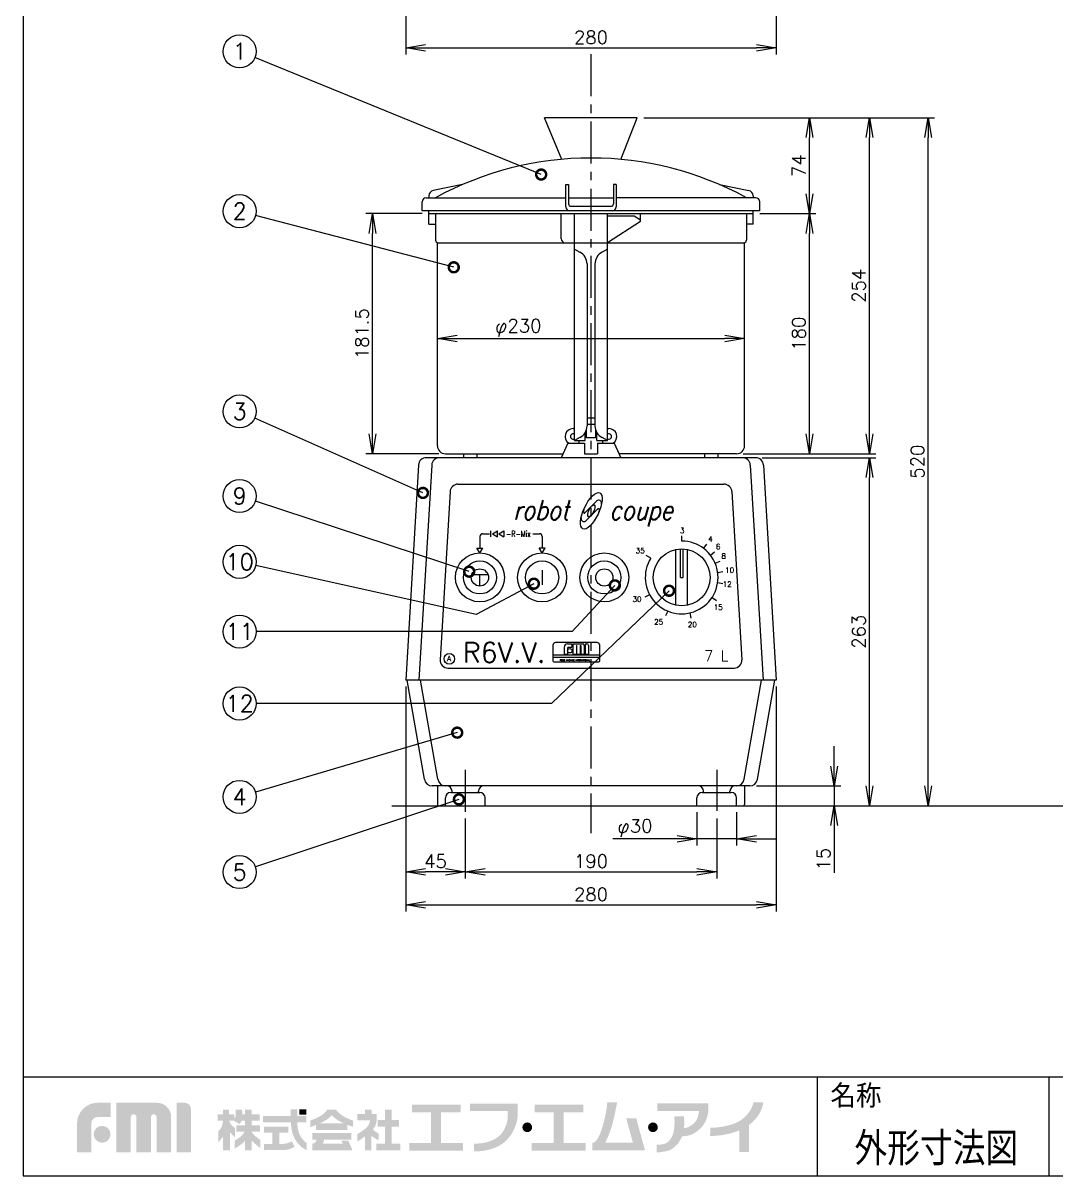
# Model space of a CAD drawing. Extents: x 115 to 2025, y 0 to 1377.
# Drawn here: x 115 to 895, y 0 to 871 of the extents above; entities that cross this region are included whole.
import ezdxf
from ezdxf.enums import TextEntityAlignment as Align

# ---------------------------------------------------------------- set-up
doc = ezdxf.new("R2010")
doc.units = 0
doc.header["$PDMODE"] = 3
doc.linetypes.add('CENTER', pattern=[50.8, 31.75, -6.35, 6.35, -6.35])
doc.layers.get('0').update_dxf_attribs({"linetype": 'CONTINUOUS'})
doc.layers.get('DEFPOINTS').update_dxf_attribs({"linetype": 'CONTINUOUS'})
for name, color, linetype in [('DANMEN', 7, 'CONTINUOUS'), ('SUNPOU', 7, 'CONTINUOUS'), ('WAKU', 7, 'CONTINUOUS')]:
    doc.layers.add(name, color=color, linetype=linetype)
doc.styles.get("Standard").update_dxf_attribs({"font": 'romans.shx', "bigfont": 'extfont.shx'})
doc.dimstyles.get("Standard").update_dxf_attribs({"dimscale": 5, "dimtxt": 2, "dimasz": 3, "dimexe": 1, "dimexo": 1, "dimgap": 0.6, "dimtad": 3, "dimdec": 0, "dimzin": 0, "dimdsep": 46, "dimtxsty": 'STANDARD', "dimblk1": 'OPEN', "dimblk2": 'OPEN', "dimsah": 1, "dimcen": 1.5, "dimadec": 0, "dimazin": 0, "dimtfac": 1, "dimtdec": 0, "dimtmove": 0, "dimatfit": 0, "dimldrblk": 'DOTSMALL', "dimfxl": 1, "dimtvp": 1, "dimtolj": 1, "dimtzin": 0, "dimarcsym": 0})

# ---------------------------------------------------------------- blocks, each defined once
blk = doc.blocks.new('_DotSmall')
at = {"color": 0, "linetype": 'ByBlock', "const_width": 0.5}
blk.add_lwpolyline([(-0.0625, 0, 1), (0.0625, 0, 1)], format="xyb", close=True, dxfattribs=at)
blk = doc.blocks.new('_OPEN')
at = {"color": 0, "linetype": 'ByBlock'}
for p, q in [((-1, 0.167), (0, 0)), ((0, 0), (-1, -0.167)), ((0, 0), (-1, 0))]:
    blk.add_line(p, q, dxfattribs=at)
blk = doc.blocks.new('*D2')
at = {"layer": 'DEFPOINTS', "color": 0}
for p in [(404.08, 1065.39), (684.08, 1065.39), (684.08, 852.55)]:
    blk.add_point(p, dxfattribs=at)
at = {"layer": 'SUNPOU', "color": 0, "lineweight": -2}
for p, q in [((404.08, 1060.39), (404.08, 847.55)), ((684.08, 1060.39), (684.08, 847.55)), ((419.08, 852.55), (669.08, 852.55))]:
    blk.add_line(p, q, dxfattribs=at)
at = {"layer": 'SUNPOU', "color": 0, "lineweight": -2, "xscale": 15, "yscale": 15, "zscale": 15, "rotation": 180}
blk.add_blockref('_OPEN', (404.08, 852.55), dxfattribs=at)
at = {"layer": 'SUNPOU', "color": 0, "lineweight": -2, "xscale": 15, "yscale": 15, "zscale": 15}
blk.add_blockref('_OPEN', (684.08, 852.55), dxfattribs=at)
at = {"layer": 'SUNPOU', "color": 0, "insert": (544.08, 860.55), "char_height": 10, "attachment_point": 5}
blk.add_mtext('\\A1;280', dxfattribs=at)
blk = doc.blocks.new('*D5')
at = {"layer": 'DEFPOINTS', "color": 0}
for p in [(666.58, 727.33), (709.08, 727.33), (654.08, 545.83)]:
    blk.add_point(p, dxfattribs=at)
at = {"layer": 'SUNPOU', "color": 0, "lineweight": -2}
for p, q in [((671.58, 727.33), (714.08, 727.33)), ((709.08, 560.83), (709.08, 712.33)), ((659.08, 545.83), (714.08, 545.83))]:
    blk.add_line(p, q, dxfattribs=at)
at = {"layer": 'SUNPOU', "color": 0, "lineweight": -2, "xscale": 15, "yscale": 15, "zscale": 15}
for p, rotation in [((709.08, 727.33), 90), ((709.08, 545.83), 270)]:
    blk.add_blockref('_OPEN', p, dxfattribs=dict(at, rotation=rotation))
at = {"layer": 'SUNPOU', "color": 0, "insert": (701.08, 636.58), "char_height": 10, "attachment_point": 5, "rotation": 90}
blk.add_mtext('\\A1;180', dxfattribs=at)
blk = doc.blocks.new('*D6')
at = {"layer": 'DEFPOINTS', "color": 0}
for p in [(579.08, 799.83), (709.08, 799.83), (666.58, 727.33)]:
    blk.add_point(p, dxfattribs=at)
at = {"layer": 'SUNPOU', "color": 0, "lineweight": -2}
for p, q in [((584.08, 799.83), (714.08, 799.83)), ((709.08, 742.33), (709.08, 784.83)), ((671.58, 727.33), (714.08, 727.33))]:
    blk.add_line(p, q, dxfattribs=at)
at = {"layer": 'SUNPOU', "color": 0, "lineweight": -2, "xscale": 15, "yscale": 15, "zscale": 15}
for p, rotation in [((709.08, 799.83), 90), ((709.08, 727.33), 270)]:
    blk.add_blockref('_OPEN', p, dxfattribs=dict(at, rotation=rotation))
at = {"layer": 'SUNPOU', "color": 0, "insert": (701.08, 763.58), "char_height": 10, "attachment_point": 5, "rotation": 90}
blk.add_mtext('\\A1;74', dxfattribs=at)
blk = doc.blocks.new('*D7')
at = {"layer": 'DEFPOINTS', "color": 0}
for p in [(404.08, 374.83), (449.08, 275.1), (404.08, 229.83)]:
    blk.add_point(p, dxfattribs=at)
at = {"layer": 'SUNPOU', "color": 0, "lineweight": -2}
for p, q in [((404.08, 369.83), (404.08, 224.83)), ((449.08, 270.1), (449.08, 224.83)), ((434.08, 229.83), (419.08, 229.83))]:
    blk.add_line(p, q, dxfattribs=at)
at = {"layer": 'SUNPOU', "color": 0, "lineweight": -2, "xscale": 15, "yscale": 15, "zscale": 15, "rotation": 180}
blk.add_blockref('_OPEN', (404.08, 229.83), dxfattribs=at)
at = {"layer": 'SUNPOU', "color": 0, "lineweight": -2, "xscale": 15, "yscale": 15, "zscale": 15}
blk.add_blockref('_OPEN', (449.08, 229.83), dxfattribs=at)
at = {"layer": 'SUNPOU', "color": 0, "insert": (426.58, 237.83), "char_height": 10, "attachment_point": 5}
blk.add_mtext('\\A1;45', dxfattribs=at)
blk = doc.blocks.new('*D9')
at = {"layer": 'DEFPOINTS', "color": 0}
for p in [(664.05, 294.83), (665.33, 279.83), (727.78, 279.83)]:
    blk.add_point(p, dxfattribs=at)
at = {"layer": 'SUNPOU', "color": 0, "lineweight": -2}
for p, q in [((727.78, 309.83), (727.78, 324.83)), ((669.05, 294.83), (732.78, 294.83)), ((727.78, 294.83), (727.78, 279.83)), ((670.33, 279.83), (732.78, 279.83)), ((727.78, 264.83), (727.78, 229.07))]:
    blk.add_line(p, q, dxfattribs=at)
at = {"layer": 'SUNPOU', "color": 0, "lineweight": -2, "xscale": 15, "yscale": 15, "zscale": 15}
for p, rotation in [((727.78, 294.83), 270), ((727.78, 279.83), 90)]:
    blk.add_blockref('_OPEN', p, dxfattribs=dict(at, rotation=rotation))
at = {"layer": 'SUNPOU', "color": 0, "insert": (719.78, 239.45), "char_height": 10, "attachment_point": 5, "rotation": 90}
blk.add_mtext('\\A1;15', dxfattribs=at)
blk = doc.blocks.new('*D10')
at = {"layer": 'DEFPOINTS', "color": 0}
for p in [(579.08, 799.83), (798.72, 799.83), (728.97, 279.83)]:
    blk.add_point(p, dxfattribs=at)
at = {"layer": 'SUNPOU', "color": 0, "lineweight": -2}
for p, q in [((584.08, 799.83), (803.72, 799.83)), ((798.72, 294.83), (798.72, 784.83)), ((733.97, 279.83), (803.72, 279.83))]:
    blk.add_line(p, q, dxfattribs=at)
at = {"layer": 'SUNPOU', "color": 0, "lineweight": -2, "xscale": 15, "yscale": 15, "zscale": 15}
for p, rotation in [((798.72, 799.83), 90), ((798.72, 279.83), 270)]:
    blk.add_blockref('_OPEN', p, dxfattribs=dict(at, rotation=rotation))
at = {"layer": 'SUNPOU', "color": 0, "insert": (790.72, 539.83), "char_height": 10, "attachment_point": 5, "rotation": 90}
blk.add_mtext('\\A1;520', dxfattribs=at)
blk = doc.blocks.new('*D11')
at = {"layer": 'DEFPOINTS', "color": 0}
for p in [(668.43, 542.83), (754.4, 542.83), (665.33, 279.83)]:
    blk.add_point(p, dxfattribs=at)
at = {"layer": 'SUNPOU', "color": 0, "lineweight": -2}
for p, q in [((673.43, 542.83), (759.4, 542.83)), ((754.4, 294.83), (754.4, 527.83)), ((670.33, 279.83), (759.4, 279.83))]:
    blk.add_line(p, q, dxfattribs=at)
at = {"layer": 'SUNPOU', "color": 0, "lineweight": -2, "xscale": 15, "yscale": 15, "zscale": 15}
for p, rotation in [((754.4, 542.83), 90), ((754.4, 279.83), 270)]:
    blk.add_blockref('_OPEN', p, dxfattribs=dict(at, rotation=rotation))
at = {"layer": 'SUNPOU', "color": 0, "insert": (746.4, 411.33), "char_height": 10, "attachment_point": 5, "rotation": 90}
blk.add_mtext('\\A1;263', dxfattribs=at)
blk = doc.blocks.new('*D12')
at = {"layer": 'DEFPOINTS', "color": 0}
for p in [(579.08, 799.83), (754.4, 799.83), (654.08, 545.83)]:
    blk.add_point(p, dxfattribs=at)
at = {"layer": 'SUNPOU', "color": 0, "lineweight": -2}
for p, q in [((584.08, 799.83), (759.4, 799.83)), ((754.4, 560.83), (754.4, 784.83)), ((659.08, 545.83), (759.4, 545.83))]:
    blk.add_line(p, q, dxfattribs=at)
at = {"layer": 'SUNPOU', "color": 0, "lineweight": -2, "xscale": 15, "yscale": 15, "zscale": 15}
for p, rotation in [((754.4, 799.83), 90), ((754.4, 545.83), 270)]:
    blk.add_blockref('_OPEN', p, dxfattribs=dict(at, rotation=rotation))
at = {"layer": 'SUNPOU', "color": 0, "insert": (746.4, 672.83), "char_height": 10, "attachment_point": 5, "rotation": 90}
blk.add_mtext('\\A1;254', dxfattribs=at)
blk = doc.blocks.new('*D14')
at = {"layer": 'DEFPOINTS', "color": 0}
for p in [(624.08, 279.83), (654.08, 279.83), (624.08, 254.83)]:
    blk.add_point(p, dxfattribs=at)
at = {"layer": 'SUNPOU', "color": 0, "lineweight": -2}
for p, q in [((624.08, 274.83), (624.08, 249.83)), ((654.08, 274.83), (654.08, 249.83)), ((609.08, 254.83), (560.46, 254.83)), ((654.08, 254.83), (624.08, 254.83)), ((669.08, 254.83), (684.08, 254.83))]:
    blk.add_line(p, q, dxfattribs=at)
at = {"layer": 'SUNPOU', "color": 0, "lineweight": -2, "xscale": 15, "yscale": 15, "zscale": 15}
blk.add_blockref('_OPEN', (624.08, 254.83), dxfattribs=at)
at = {"layer": 'SUNPOU', "color": 0, "lineweight": -2, "xscale": 15, "yscale": 15, "zscale": 15, "rotation": 180}
blk.add_blockref('_OPEN', (654.08, 254.83), dxfattribs=at)
at = {"layer": 'SUNPOU', "color": 0, "insert": (577.27, 262.83), "char_height": 10, "attachment_point": 5}
blk.add_mtext('\\A1;φ30', dxfattribs=at)
blk = doc.blocks.new('*D15')
at = {"layer": 'DEFPOINTS', "color": 0}
for p in [(428.08, 632.91), (660.08, 632.91), (660.08, 632.91)]:
    blk.add_point(p, dxfattribs=at)
at = {"layer": 'SUNPOU', "color": 0, "lineweight": -2}
blk.add_line((443.08, 632.91), (645.08, 632.91), dxfattribs=at)
at = {"layer": 'SUNPOU', "color": 0, "lineweight": -2, "xscale": 15, "yscale": 15, "zscale": 15, "rotation": 180}
blk.add_blockref('_OPEN', (428.08, 632.91), dxfattribs=at)
at = {"layer": 'SUNPOU', "color": 0, "lineweight": -2, "xscale": 15, "yscale": 15, "zscale": 15}
blk.add_blockref('_OPEN', (660.08, 632.91), dxfattribs=at)
at = {"layer": 'SUNPOU', "color": 0, "insert": (489.11, 640.91), "char_height": 10, "attachment_point": 5}
blk.add_mtext('\\A1;φ230', dxfattribs=at)
blk = doc.blocks.new('*D16')
at = {"layer": 'DEFPOINTS', "color": 0}
for p in [(449.08, 275.1), (639.08, 275.1), (639.08, 229.83)]:
    blk.add_point(p, dxfattribs=at)
at = {"layer": 'SUNPOU', "color": 0, "lineweight": -2}
for p, q in [((449.08, 270.1), (449.08, 224.83)), ((639.08, 270.1), (639.08, 224.83)), ((464.08, 229.83), (624.08, 229.83))]:
    blk.add_line(p, q, dxfattribs=at)
at = {"layer": 'SUNPOU', "color": 0, "lineweight": -2, "xscale": 15, "yscale": 15, "zscale": 15, "rotation": 180}
blk.add_blockref('_OPEN', (449.08, 229.83), dxfattribs=at)
at = {"layer": 'SUNPOU', "color": 0, "lineweight": -2, "xscale": 15, "yscale": 15, "zscale": 15}
blk.add_blockref('_OPEN', (639.08, 229.83), dxfattribs=at)
at = {"layer": 'SUNPOU', "color": 0, "insert": (544.08, 237.83), "char_height": 10, "attachment_point": 5}
blk.add_mtext('\\A1;190', dxfattribs=at)
blk = doc.blocks.new('*D17')
at = {"layer": 'DEFPOINTS', "color": 0}
for p in [(404.08, 374.83), (684.08, 374.83), (684.08, 204.83)]:
    blk.add_point(p, dxfattribs=at)
at = {"layer": 'SUNPOU', "color": 0, "lineweight": -2}
for p, q in [((404.08, 369.83), (404.08, 199.83)), ((684.08, 369.83), (684.08, 199.83)), ((419.08, 204.83), (669.08, 204.83))]:
    blk.add_line(p, q, dxfattribs=at)
at = {"layer": 'SUNPOU', "color": 0, "lineweight": -2, "xscale": 15, "yscale": 15, "zscale": 15, "rotation": 180}
blk.add_blockref('_OPEN', (404.08, 204.83), dxfattribs=at)
at = {"layer": 'SUNPOU', "color": 0, "lineweight": -2, "xscale": 15, "yscale": 15, "zscale": 15}
blk.add_blockref('_OPEN', (684.08, 204.83), dxfattribs=at)
at = {"layer": 'SUNPOU', "color": 0, "insert": (544.08, 212.83), "char_height": 10, "attachment_point": 5}
blk.add_mtext('\\A1;280', dxfattribs=at)
blk = doc.blocks.new('*D24')
at = {"layer": 'DEFPOINTS', "color": 0}
for p in [(379.08, 727.33), (421.58, 727.33), (434.08, 545.83)]:
    blk.add_point(p, dxfattribs=at)
at = {"layer": 'SUNPOU', "color": 0, "lineweight": -2}
for p, q in [((416.58, 727.33), (374.08, 727.33)), ((379.08, 560.83), (379.08, 712.33)), ((429.08, 545.83), (374.08, 545.83))]:
    blk.add_line(p, q, dxfattribs=at)
at = {"layer": 'SUNPOU', "color": 0, "lineweight": -2, "xscale": 15, "yscale": 15, "zscale": 15}
for p, rotation in [((379.08, 727.33), 90), ((379.08, 545.83), 270)]:
    blk.add_blockref('_OPEN', p, dxfattribs=dict(at, rotation=rotation))
at = {"layer": 'SUNPOU', "color": 0, "insert": (371.08, 636.58), "char_height": 10, "attachment_point": 5, "rotation": 90}
blk.add_mtext('\\A1;181.5', dxfattribs=at)

msp = doc.modelspace()

# ---------------------------------------------------------------- hatches: boundary and pattern name
at = {"layer": 'WAKU'}
h = msp.add_hatch(color=1, dxfattribs=at)
edge = h.paths.add_edge_path()
edge.add_spline(control_points=[(155.78, 17.85), (155.78, 17.85), (155.78, 39.66), (155.78, 39.66), (155.78, 48.29), (162.8, 55.31), (171.43, 55.31), (171.43, 55.31), (181.16, 55.31), (181.16, 55.31), (181.16, 55.31), (181.16, 44.53), (181.16, 44.53), (181.16, 44.53), (171.43, 44.53), (171.43, 44.53), (168.75, 44.53), (166.56, 42.34), (166.56, 39.66), (166.56, 39.66), (166.56, 17.85), (166.56, 17.85), (166.56, 17.85), (155.78, 17.85), (155.78, 17.85)], knot_values=[0, 0, 0, 0, 1, 1, 1, 2, 2, 2, 3, 3, 3, 4, 4, 4, 5, 5, 5, 6, 6, 6, 7, 7, 7, 8, 8, 8, 8], degree=3, periodic=0)
h = msp.add_hatch(color=1, dxfattribs=at)
edge = h.paths.add_edge_path()
edge.add_spline(control_points=[(226.74, 17.85), (226.74, 17.85), (215.86, 17.85), (215.86, 17.85), (215.86, 17.85), (215.86, 44.54), (215.86, 44.54), (215.86, 45.7), (214.92, 46.64), (213.76, 46.64), (212.6, 46.64), (211.66, 45.7), (211.66, 44.54), (211.66, 44.54), (211.66, 17.85), (211.66, 17.85), (211.66, 17.85), (200.62, 17.85), (200.62, 17.85), (200.62, 17.85), (200.62, 44.54), (200.62, 44.54), (200.62, 45.7), (199.69, 46.64), (198.53, 46.64), (197.36, 46.64), (196.42, 45.7), (196.42, 44.54), (196.42, 44.54), (196.42, 17.85), (196.42, 17.85), (196.42, 17.85), (185.4, 17.85), (185.4, 17.85), (185.4, 17.85), (185.4, 55.31), (185.4, 55.31), (185.4, 55.31), (201.24, 55.31), (201.24, 55.31), (201.24, 55.31), (216.11, 55.31), (216.11, 55.31), (222.05, 55.31), (226.89, 50.48), (226.89, 44.54), (226.89, 44.54), (226.89, 43.54), (226.89, 43.54), (226.89, 41.88), (226.89, 17.85), (226.89, 17.85), (226.89, 17.85), (226.74, 17.85), (226.74, 17.85)], knot_values=[0, 0, 0, 0, 1, 1, 1, 2, 2, 2, 3, 3, 3, 4, 4, 4, 5, 5, 5, 6, 6, 6, 7, 7, 7, 8, 8, 8, 9, 9, 9, 10, 10, 10, 11, 11, 11, 12, 12, 12, 13, 13, 13, 14, 14, 14, 15, 15, 15, 16, 16, 16, 17, 17, 17, 18, 18, 18, 18], degree=3, periodic=0)
h = msp.add_hatch(color=1, dxfattribs=at)
edge = h.paths.add_edge_path()
edge.add_spline(control_points=[(231.05, 17.85), (231.05, 17.85), (231.05, 55.33), (231.05, 55.33), (231.05, 55.33), (236.97, 55.33), (236.97, 55.33), (239.66, 55.33), (241.84, 53.15), (241.84, 50.46), (241.84, 50.46), (241.84, 17.85), (241.84, 17.85), (241.84, 17.85), (231.05, 17.85), (231.05, 17.85)], knot_values=[0, 0, 0, 0, 1, 1, 1, 2, 2, 2, 3, 3, 3, 4, 4, 4, 5, 5, 5, 5], degree=3, periodic=0)
for points in [[(430.86, 25), (430.86, 48.15), (445.65, 48.15), (445.65, 53.89), (408.87, 53.89), (408.87, 48.15), (423.27, 48.15), (423.27, 25), (406.73, 25), (406.73, 19.06), (447.4, 19.06), (447.4, 25)], [(523.48, 25), (523.48, 48.15), (538.26, 48.15), (538.26, 53.89), (501.49, 53.89), (501.49, 48.15), (515.89, 48.15), (515.89, 25), (499.35, 25), (499.35, 19.06), (540.02, 19.06), (540.02, 25)], [(329.04, 46.37), (323.83, 46.37), (323.83, 50.44), (329.04, 50.44)], [(393.46, 24.35), (393.46, 37.32), (398.91, 37.32), (398.91, 42.19), (393.46, 42.19), (393.46, 50.16), (388.54, 50.16), (388.54, 42.19), (383.02, 42.19), (383.02, 37.32), (388.54, 37.32), (388.54, 24.35), (381.85, 24.35), (381.85, 19.42), (400.08, 19.42), (400.08, 24.35)]]:
    msp.add_hatch(color=1, dxfattribs=at).paths.add_polyline_path(points)
h = msp.add_hatch(color=1, dxfattribs=at)
edge = h.paths.add_edge_path()
edge.add_spline(control_points=[(488.75, 49.02), (488.75, 49.02), (488.75, 50.06), (488.75, 50.06), (488.76, 50.73), (488.77, 51.12), (488.75, 51.17), (488.75, 51.17), (488.75, 54.67), (488.75, 54.67), (488.75, 54.67), (452.69, 54.67), (452.69, 54.67), (452.69, 54.67), (452.69, 49.02), (452.69, 49.02), (452.69, 49.02), (481.18, 49.02), (481.18, 49.02), (481.32, 47.05), (481.43, 42.9), (480.27, 39.37), (479.06, 35.68), (477.51, 33.01), (475.36, 30.8), (471.02, 26.3), (462.93, 24.17), (455.8, 24.48), (455.8, 24.48), (455.8, 24.47), (455.8, 24.47), (455.8, 24.47), (455.8, 18.59), (455.8, 18.59), (455.8, 18.59), (455.8, 18.58), (455.8, 18.58), (464.54, 18.2), (474.66, 21.22), (480.13, 26.87), (482.74, 29.58), (485.09, 32.85), (486.75, 37.09), (488.34, 41.12), (488.74, 44.79), (488.74, 47.37), (488.73, 47.99), (488.73, 48.54), (488.74, 49.02), (488.74, 49.02), (488.75, 49.02), (488.75, 49.02)], knot_values=[0, 0, 0, 0, 1, 1, 1, 2, 2, 2, 3, 3, 3, 4, 4, 4, 5, 5, 5, 6, 6, 6, 7, 7, 7, 8, 8, 8, 9, 9, 9, 10, 10, 10, 11, 11, 11, 12, 12, 12, 13, 13, 13, 14, 14, 14, 15, 15, 15, 16, 16, 16, 17, 17, 17, 17], degree=3, periodic=0)
h = msp.add_hatch(color=1, dxfattribs=at)
edge = h.paths.add_edge_path()
edge.add_spline(control_points=[(578.2, 43.65), (578.2, 43.65), (570.65, 43.65), (570.65, 43.65), (570.65, 43.65), (575.77, 25.11), (575.77, 25.11), (575.77, 25.11), (554.88, 25.11), (554.88, 25.11), (555.48, 26.27), (556.81, 29.05), (558.58, 33.87), (561.44, 41.68), (563.8, 55.58), (563.8, 55.58), (563.8, 55.58), (556.35, 55.58), (556.35, 55.58), (556.35, 55.58), (555.84, 46.26), (552.11, 35.08), (549.57, 27.44), (547.28, 25.54), (546.09, 25.11), (546.09, 25.11), (544.97, 25.11), (544.97, 25.11), (544.97, 25.11), (544.97, 19.33), (544.97, 19.33), (544.97, 19.33), (577.36, 19.33), (577.36, 19.33), (577.36, 19.33), (582.3, 19.33), (582.3, 19.33), (582.3, 19.33), (584.91, 19.33), (584.91, 19.33), (584.91, 19.33), (578.2, 43.65), (578.2, 43.65)], knot_values=[0, 0, 0, 0, 1, 1, 1, 2, 2, 2, 3, 3, 3, 4, 4, 4, 5, 5, 5, 6, 6, 6, 7, 7, 7, 8, 8, 8, 9, 9, 9, 10, 10, 10, 11, 11, 11, 12, 12, 12, 13, 13, 13, 14, 14, 14, 14], degree=3, periodic=0)
h = msp.add_hatch(color=1, dxfattribs=at)
edge = h.paths.add_edge_path()
edge.add_spline(control_points=[(632.75, 50.8), (632.75, 50.8), (632.75, 54.88), (632.75, 54.88), (632.75, 54.88), (594.26, 54.88), (594.26, 54.88), (594.26, 54.88), (594.26, 49.08), (594.26, 49.08), (594.26, 49.08), (625.63, 49.08), (625.63, 49.08), (625.52, 47.53), (624.97, 42.7), (622.25, 40.16), (618.98, 37.12), (616.6, 36.25), (614.42, 36.25), (614.41, 36.25), (614.4, 36.25), (614.38, 36.25), (614.84, 40.73), (614.34, 44.95), (614.34, 44.95), (614.34, 44.95), (606.95, 44.95), (606.95, 44.95), (606.95, 44.95), (607.43, 43.71), (607.1, 37.26), (606.73, 30.3), (603.69, 26.46), (601.01, 24.87), (598.32, 23.27), (593.82, 23.7), (593.82, 23.7), (593.82, 23.7), (593.82, 17.83), (593.82, 17.83), (593.82, 17.83), (596.14, 17.62), (601.22, 18.78), (605.72, 19.79), (609.6, 23.21), (612.46, 28.85), (612.53, 28.99), (612.81, 29.87), (612.87, 30.02), (616.36, 30.06), (620.34, 30.32), (626.02, 35.16), (630.44, 38.93), (632.17, 44.84), (632.62, 48.07), (632.62, 48.07), (632.75, 50.8), (632.75, 50.8)], knot_values=[0, 0, 0, 0, 1, 1, 1, 2, 2, 2, 3, 3, 3, 4, 4, 4, 5, 5, 5, 6, 6, 6, 7, 7, 7, 8, 8, 8, 9, 9, 9, 10, 10, 10, 11, 11, 11, 12, 12, 12, 13, 13, 13, 14, 14, 14, 15, 15, 15, 16, 16, 16, 17, 17, 17, 18, 18, 18, 19, 19, 19, 19], degree=3, periodic=0)
h = msp.add_hatch(color=1, dxfattribs=at)
edge = h.paths.add_edge_path()
edge.add_spline(control_points=[(674.23, 55.69), (674.23, 55.69), (666.91, 55.69), (666.91, 55.69), (666.89, 55.57), (664.79, 45.48), (654.9, 40.72), (651.18, 38.93), (647.89, 38.14), (645.1, 37.55), (638.95, 36.25), (634.42, 36.46), (634.37, 36.46), (634.37, 36.46), (634.05, 30.24), (634.05, 30.24), (634.26, 30.23), (639.39, 29.98), (646.39, 31.46), (649.17, 32.05), (652.38, 32.86), (656.11, 34.45), (656.11, 34.45), (656.11, 18.05), (656.11, 18.05), (656.11, 18.05), (663.36, 18.05), (663.36, 18.05), (663.36, 18.05), (663.36, 38.48), (663.36, 38.48), (673.54, 45.8), (674.12, 55.2), (674.23, 55.69)], knot_values=[0, 0, 0, 0, 1, 1, 1, 2, 2, 2, 3, 3, 3, 4, 4, 4, 5, 5, 5, 6, 6, 6, 7, 7, 7, 8, 8, 8, 9, 9, 9, 10, 10, 10, 11, 11, 11, 11], degree=3, periodic=0)
h = msp.add_hatch(color=1, dxfattribs=at)
edge = h.paths.add_edge_path(flags=16)
edge.add_spline(control_points=[(294.19, 27.33), (294.19, 27.33), (292.22, 28.6), (290.19, 30.35), (288.97, 31.4), (288.13, 32.65), (287.66, 33.48), (287.66, 33.48), (287.66, 33.58), (287.66, 33.58), (287.66, 33.58), (294.1, 33.58), (294.1, 33.58), (294.1, 33.58), (294.1, 38.36), (294.1, 38.36), (294.1, 38.36), (287.66, 38.36), (287.66, 38.36), (287.66, 38.36), (287.66, 41.73), (287.66, 41.73), (287.66, 41.73), (293.7, 41.73), (293.7, 41.73), (293.7, 41.73), (293.7, 46.51), (293.7, 46.51), (293.7, 46.51), (287.66, 46.51), (287.66, 46.51), (287.66, 46.51), (287.66, 50.09), (287.66, 50.09), (287.66, 50.09), (282.6, 50.09), (282.6, 50.09), (282.6, 50.09), (282.6, 46.51), (282.6, 46.51), (282.6, 46.51), (280.76, 46.51), (280.76, 46.51), (280.68, 48.6), (280.35, 50.17), (280.35, 50.17), (280.35, 50.17), (275.64, 50.17), (275.64, 50.17), (275.64, 50.17), (275.71, 46.23), (275.64, 45.38), (275.6, 44.9), (275.13, 44.13), (274.73, 43.56), (274.73, 43.56), (274.73, 46.51), (274.73, 46.51), (274.73, 46.51), (270.6, 46.51), (270.6, 46.51), (270.6, 46.51), (270.6, 50.17), (270.6, 50.17), (270.6, 50.17), (266.06, 50.17), (266.06, 50.17), (266.06, 50.17), (266.06, 46.51), (266.06, 46.51), (266.06, 46.51), (262.08, 46.51), (262.08, 46.51), (262.08, 46.51), (262.08, 41.66), (262.08, 41.66), (262.08, 41.66), (266.06, 41.66), (266.06, 41.66), (266.06, 41.66), (266.06, 41.59), (266.06, 41.59), (265.95, 40.74), (265.46, 37.51), (264.55, 36.11), (263.49, 34.5), (262.44, 33.65), (262.44, 33.65), (262.44, 33.65), (262.44, 25.37), (262.44, 25.37), (262.44, 25.37), (264.98, 28), (266.06, 29.81), (266.06, 29.81), (266.06, 19.43), (266.06, 19.43), (266.06, 19.43), (270.6, 19.43), (270.6, 19.43), (270.6, 19.43), (270.6, 19.46), (270.6, 19.46), (270.6, 19.46), (271.22, 19.46), (271.22, 19.46), (271.22, 19.46), (271.22, 33.35), (271.22, 33.35), (272.38, 31.65), (275.01, 29.23), (275.01, 29.23), (275.01, 29.23), (275.01, 36.25), (275.01, 36.25), (275.01, 36.25), (273.05, 37.8), (272.13, 38.93), (271.4, 39.83), (270.9, 41.16), (270.73, 41.66), (270.73, 41.66), (274.38, 41.66), (274.38, 41.66), (274.38, 41.66), (278.59, 39.14), (278.59, 39.14), (278.59, 39.14), (279.46, 40.25), (280.09, 41.73), (280.09, 41.73), (282.6, 41.73), (282.6, 41.73), (282.6, 41.73), (282.6, 38.36), (282.6, 38.36), (282.6, 38.36), (276.04, 38.36), (276.04, 38.36), (276.04, 38.36), (276.04, 33.58), (276.04, 33.58), (276.04, 33.58), (282.44, 33.58), (282.44, 33.58), (282.03, 32.71), (281.09, 31.16), (279.15, 29.65), (276.28, 27.4), (274.87, 26.63), (274.87, 26.63), (274.87, 26.63), (274.87, 20.66), (274.87, 20.66), (274.87, 20.66), (280.7, 24.03), (282.6, 26.49), (282.6, 26.49), (282.6, 19.46), (282.6, 19.46), (282.6, 19.46), (287.66, 19.46), (287.66, 19.46), (287.66, 19.46), (287.66, 26.67), (287.66, 26.67), (290.01, 24.4), (294.19, 21.15), (294.19, 21.15), (294.19, 21.15), (294.19, 27.33), (294.19, 27.33)], knot_values=[0, 0, 0, 0, 1, 1, 1, 2, 2, 2, 3, 3, 3, 4, 4, 4, 5, 5, 5, 6, 6, 6, 7, 7, 7, 8, 8, 8, 9, 9, 9, 10, 10, 10, 11, 11, 11, 12, 12, 12, 13, 13, 13, 14, 14, 14, 15, 15, 15, 16, 16, 16, 17, 17, 17, 18, 18, 18, 19, 19, 19, 20, 20, 20, 21, 21, 21, 22, 22, 22, 23, 23, 23, 24, 24, 24, 25, 25, 25, 26, 26, 26, 27, 27, 27, 28, 28, 28, 29, 29, 29, 30, 30, 30, 31, 31, 31, 32, 32, 32, 33, 33, 33, 34, 34, 34, 35, 35, 35, 36, 36, 36, 37, 37, 37, 38, 38, 38, 39, 39, 39, 40, 40, 40, 41, 41, 41, 42, 42, 42, 43, 43, 43, 44, 44, 44, 45, 45, 45, 46, 46, 46, 47, 47, 47, 48, 48, 48, 49, 49, 49, 50, 50, 50, 51, 51, 51, 52, 52, 52, 53, 53, 53, 54, 54, 54, 55, 55, 55, 56, 56, 56, 57, 57, 57, 57], degree=3, periodic=0)
h = msp.add_hatch(color=1, dxfattribs=at)
edge = h.paths.add_edge_path()
edge.add_spline(control_points=[(324.59, 30), (323.65, 31.73), (322.93, 33.91), (322.57, 36.02), (322.28, 37.71), (322.18, 39.45), (322.14, 40.54), (322.14, 40.54), (329.04, 40.54), (329.04, 40.54), (329.04, 40.54), (329.04, 45.32), (329.04, 45.32), (329.04, 45.32), (322.22, 45.32), (322.22, 45.32), (322.22, 45.32), (322.22, 50.44), (322.22, 50.44), (322.22, 50.44), (317.16, 50.44), (317.16, 50.44), (317.16, 50.44), (317.16, 45.32), (317.16, 45.32), (317.16, 45.32), (296.37, 45.32), (296.37, 45.32), (296.37, 45.32), (296.37, 40.54), (296.37, 40.54), (296.37, 40.54), (317.37, 40.54), (317.37, 40.54), (317.41, 39.31), (317.53, 37.27), (317.88, 35.22), (318.33, 32.63), (319.27, 29.91), (320.45, 27.75), (323.06, 23.02), (327.45, 20.44), (327.86, 20.19), (328.26, 19.94), (329.28, 19.53), (329.28, 19.53), (329.28, 19.53), (329.28, 24.83), (329.28, 24.83), (328.06, 25.71), (325.95, 27.53), (324.59, 30)], knot_values=[0, 0, 0, 0, 1, 1, 1, 2, 2, 2, 3, 3, 3, 4, 4, 4, 5, 5, 5, 6, 6, 6, 7, 7, 7, 8, 8, 8, 9, 9, 9, 10, 10, 10, 11, 11, 11, 12, 12, 12, 13, 13, 13, 14, 14, 14, 15, 15, 15, 16, 16, 16, 17, 17, 17, 17], degree=3, periodic=0)
h = msp.add_hatch(color=1, dxfattribs=at)
edge = h.paths.add_edge_path()
edge.add_spline(control_points=[(338.77, 39.64), (340.28, 40.3), (341.67, 40.94), (342.48, 41.4), (345.01, 42.84), (347.48, 44.65), (347.93, 45.88), (348.01, 45.89), (348.11, 45.94), (348.26, 45.86), (348.28, 45.55), (351.03, 43.25), (353.12, 41.92), (354.52, 41.04), (356.02, 40.28), (357.47, 39.64), (357.47, 39.64), (338.77, 39.64), (338.77, 39.64)], knot_values=[0, 0, 0, 0, 1, 1, 1, 2, 2, 2, 3, 3, 3, 4, 4, 4, 5, 5, 5, 6, 6, 6, 6], degree=3, periodic=0)
edge = h.paths.add_edge_path(flags=16)
edge.add_spline(control_points=[(364.28, 41.86), (364.28, 41.86), (361.16, 42.86), (357.85, 44.65), (353.19, 47.18), (351.5, 50.1), (351.5, 50.1), (351.5, 50.1), (344.82, 50.1), (344.82, 50.1), (344.82, 50.1), (343.07, 46.98), (338.92, 44.84), (334.77, 42.7), (331.98, 41.86), (331.98, 41.86), (331.98, 41.86), (331.98, 36.8), (331.98, 36.8), (331.98, 36.8), (334, 37.6), (336.32, 38.58), (336.32, 38.58), (336.32, 34.6), (336.32, 34.6), (336.32, 34.6), (360.08, 34.6), (360.08, 34.6), (360.08, 34.6), (360.08, 38.57), (360.08, 38.57), (362.49, 37.66), (364.28, 37.19), (364.28, 37.19), (364.28, 37.19), (364.28, 41.86), (364.28, 41.86)], knot_values=[0, 0, 0, 0, 1, 1, 1, 2, 2, 2, 3, 3, 3, 4, 4, 4, 5, 5, 5, 6, 6, 6, 7, 7, 7, 8, 8, 8, 9, 9, 9, 10, 10, 10, 11, 11, 11, 12, 12, 12, 12], degree=3, periodic=0)
h = msp.add_hatch(color=1, dxfattribs=at)
edge = h.paths.add_edge_path()
edge.add_spline(control_points=[(383.54, 32.13), (383.54, 32.13), (381.34, 33.36), (380.3, 34.14), (379.88, 34.45), (379.54, 34.82), (379.26, 35.14), (380.05, 36.02), (380.71, 36.93), (381.14, 37.84), (382.76, 41.28), (382.12, 46.86), (382.12, 46.86), (382.12, 46.86), (378.29, 46.86), (378.29, 46.86), (378.29, 46.86), (378.29, 50.16), (378.29, 50.16), (378.29, 50.16), (373.29, 50.16), (373.29, 50.16), (373.29, 50.16), (373.29, 46.86), (373.29, 46.86), (373.29, 46.86), (367.46, 46.86), (367.46, 46.86), (367.46, 46.86), (367.46, 41.92), (367.46, 41.92), (367.46, 41.92), (377.24, 41.92), (377.24, 41.92), (377.08, 39.73), (375.28, 36.99), (373.49, 35.57), (371.6, 34.08), (367.63, 31.68), (367.63, 31.68), (367.63, 31.68), (367.63, 26.1), (367.63, 26.1), (367.63, 26.1), (369.4, 27.01), (372.06, 29.02), (372.45, 29.32), (372.93, 29.67), (373.42, 30.04), (373.42, 30.04), (373.42, 19.42), (373.42, 19.42), (373.42, 19.42), (378.23, 19.42), (378.23, 19.42), (378.23, 19.42), (378.23, 30.27), (378.23, 30.27), (380.43, 28.62), (383.54, 26.88), (383.54, 26.88), (383.54, 26.88), (383.54, 32.13), (383.54, 32.13)], knot_values=[0, 0, 0, 0, 1, 1, 1, 2, 2, 2, 3, 3, 3, 4, 4, 4, 5, 5, 5, 6, 6, 6, 7, 7, 7, 8, 8, 8, 9, 9, 9, 10, 10, 10, 11, 11, 11, 12, 12, 12, 13, 13, 13, 14, 14, 14, 15, 15, 15, 16, 16, 16, 17, 17, 17, 18, 18, 18, 19, 19, 19, 20, 20, 20, 21, 21, 21, 21], degree=3, periodic=0)
h = msp.add_hatch(color=1, dxfattribs=at)
edge = h.paths.add_edge_path()
edge.add_spline(control_points=[(168.39, 31.49), (168.39, 34.98), (171.22, 37.81), (174.71, 37.81), (178.19, 37.81), (181.02, 34.98), (181.02, 31.49), (181.02, 28.01), (178.19, 25.18), (174.71, 25.18), (171.22, 25.18), (168.39, 28.01), (168.39, 31.49)], knot_values=[0, 0, 0, 0, 1, 1, 1, 2, 2, 2, 3, 3, 3, 4, 4, 4, 4], degree=3, periodic=0)
h = msp.add_hatch(color=1, dxfattribs=at)
edge = h.paths.add_edge_path()
edge.add_spline(control_points=[(317.97, 26.18), (317.32, 25.84), (315.34, 24.9), (313.94, 24.58), (313.2, 24.42), (311.69, 24.21), (310.44, 24.21), (310.44, 24.21), (310.19, 24.21), (310.19, 24.21), (310.19, 24.21), (310.19, 24.21), (310.19, 24.21), (310.19, 24.21), (308.63, 24.21), (308.63, 24.21), (308.63, 24.21), (308.63, 32.59), (308.63, 32.59), (308.63, 32.59), (315.37, 32.59), (315.37, 32.59), (315.37, 32.59), (315.37, 37.32), (315.37, 37.32), (315.37, 37.32), (297.02, 37.32), (297.02, 37.32), (297.02, 37.32), (297.02, 32.59), (297.02, 32.59), (297.02, 32.59), (303.44, 32.59), (303.44, 32.59), (303.44, 32.59), (303.44, 24.21), (303.44, 24.21), (303.44, 24.21), (297.02, 24.22), (297.02, 24.22), (297.02, 24.22), (297.02, 19.48), (297.02, 19.48), (297.02, 19.48), (310.19, 19.5), (310.19, 19.5), (310.19, 19.5), (310.44, 19.5), (310.44, 19.5), (311.93, 19.5), (313.79, 19.69), (314.99, 19.97), (317.24, 20.48), (319.88, 21.84), (320.17, 21.99), (320.17, 21.99), (317.97, 26.18), (317.97, 26.18)], knot_values=[0, 0, 0, 0, 1, 1, 1, 2, 2, 2, 3, 3, 3, 4, 4, 4, 5, 5, 5, 6, 6, 6, 7, 7, 7, 8, 8, 8, 9, 9, 9, 10, 10, 10, 11, 11, 11, 12, 12, 12, 13, 13, 13, 14, 14, 14, 15, 15, 15, 16, 16, 16, 17, 17, 17, 18, 18, 18, 19, 19, 19, 19], degree=3, periodic=0)
h = msp.add_hatch(color=1, dxfattribs=at)
edge = h.paths.add_edge_path()
edge.add_spline(control_points=[(499.63, 36.76), (499.63, 34.72), (497.98, 33.07), (495.94, 33.07), (493.9, 33.07), (492.24, 34.72), (492.24, 36.76), (492.24, 38.8), (493.9, 40.45), (495.94, 40.45), (497.98, 40.45), (499.63, 38.8), (499.63, 36.76)], knot_values=[0, 0, 0, 0, 1, 1, 1, 2, 2, 2, 3, 3, 3, 4, 4, 4, 4], degree=3, periodic=0)
h = msp.add_hatch(color=1, dxfattribs=at)
edge = h.paths.add_edge_path()
edge.add_spline(control_points=[(594.59, 36.76), (594.59, 34.72), (592.93, 33.07), (590.89, 33.07), (588.85, 33.07), (587.2, 34.72), (587.2, 36.76), (587.2, 38.8), (588.85, 40.45), (590.89, 40.45), (592.93, 40.45), (594.59, 38.8), (594.59, 36.76)], knot_values=[0, 0, 0, 0, 1, 1, 1, 2, 2, 2, 3, 3, 3, 4, 4, 4, 4], degree=3, periodic=0)
h = msp.add_hatch(color=1, dxfattribs=at)
edge = h.paths.add_edge_path()
edge.add_spline(control_points=[(360.76, 26.6), (360.76, 26.6), (355.6, 26.6), (355.6, 26.6), (355.6, 26.6), (356.54, 24.51), (356.54, 24.51), (356.54, 24.51), (341.64, 24.51), (341.64, 24.51), (341.64, 24.51), (342.47, 27.38), (342.47, 27.38), (342.47, 27.38), (363.05, 27.38), (363.05, 27.38), (363.05, 27.38), (363.05, 32.54), (363.05, 32.54), (363.05, 32.54), (333.57, 32.54), (333.57, 32.54), (333.57, 32.54), (333.57, 27.38), (333.57, 27.38), (333.57, 27.38), (336.72, 27.38), (336.72, 27.38), (336.64, 26.93), (336.44, 26.16), (336, 25.72), (335.37, 25.09), (335.27, 24.95), (334.69, 24.7), (334.46, 24.61), (334.28, 24.56), (334.13, 24.51), (334.13, 24.51), (333.57, 24.51), (333.57, 24.51), (333.57, 24.51), (333.57, 19.45), (333.57, 19.45), (333.57, 19.45), (363.68, 19.45), (363.68, 19.45), (363.68, 19.45), (363.87, 19.45), (363.87, 19.45), (363.87, 19.45), (360.76, 26.6), (360.76, 26.6)], knot_values=[0, 0, 0, 0, 1, 1, 1, 2, 2, 2, 3, 3, 3, 4, 4, 4, 5, 5, 5, 6, 6, 6, 7, 7, 7, 8, 8, 8, 9, 9, 9, 10, 10, 10, 11, 11, 11, 12, 12, 12, 13, 13, 13, 14, 14, 14, 15, 15, 15, 16, 16, 16, 17, 17, 17, 17], degree=3, periodic=0)

# ---------------------------------------------------------------- linework, layer by layer
at = {"color": 2, "linetype": 'CENTER'}
for p, q in [((544.08, 847.77), (544.08, 259.02)), ((449.08, 306.83), (449.08, 275.1)), ((639.08, 306.83), (639.08, 276.05))]:
    msp.add_line(p, q, dxfattribs=at)
at = {"color": 2}
for p, q in [((522.01, 768.34), (509.08, 799.83)), ((579.08, 799.83), (509.08, 799.83)), ((566.58, 768.3), (579.08, 799.83)), ((421.58, 740.85), (421.58, 739.33)), ((447.11, 749.33), (424.78, 744.77)), ((525.08, 732.33), (525.08, 749.33)), ((525.08, 749.33), (527.08, 749.33)), ((527.08, 749.33), (527.08, 734.83)), ((563.08, 749.33), (561.08, 749.33)), ((561.08, 749.33), (561.08, 734.83)), ((563.08, 749.33), (563.08, 732.33)), ((641.06, 749.33), (663.38, 744.77)), ((666.58, 740.85), (666.58, 739.33)), ((416.58, 729.33), (416.58, 736.33)), ((419.58, 739.33), (525.08, 739.33)), ((527.08, 739.33), (561.08, 739.33)), ((529.08, 732.83), (559.08, 732.83)), ((668.58, 739.33), (563.08, 739.33)), ((671.58, 729.33), (671.58, 736.33)), ((671.58, 729.33), (416.58, 729.33)), ((421.58, 719.33), (421.58, 729.33)), ((421.58, 727.33), (666.58, 727.33)), ((426.58, 727.33), (426.58, 707.33)), ((521.58, 708.33), (521.58, 727.33)), ((531.58, 555.83), (531.58, 727.33)), ((556.58, 555.83), (556.58, 727.33)), ((576.58, 725.33), (556.58, 725.33)), ((581.58, 722.33), (576.58, 725.33)), ((581.58, 721.33), (581.58, 727.33)), ((661.58, 727.33), (661.58, 707.33)), ((666.58, 719.33), (666.58, 729.33)), ((421.58, 719.33), (426.58, 719.33)), ((581.58, 721.33), (556.58, 705.33)), ((666.58, 719.33), (661.58, 719.33)), ((428.08, 551.83), (428.08, 705.4)), ((428.58, 705.33), (659.58, 705.33)), ((531.58, 700.33), (535.74, 698.14)), ((556.58, 700.33), (552.42, 698.14)), ((660.08, 551.83), (660.08, 705.4)), ((541.08, 689.29), (541.08, 566.87)), ((547.08, 689.29), (547.08, 566.87)), ((547.08, 572.83), (541.08, 572.83)), ((547.08, 567.83), (541.08, 567.83)), ((530.58, 564.83), (531.58, 564.83)), ((535.74, 558.02), (531.58, 555.83)), ((539.58, 555.83), (539.58, 561.6)), ((540.58, 562.83), (540.23, 562.83)), ((540.58, 557.83), (540.58, 563.75)), ((547.58, 557.83), (540.58, 557.83)), ((547.58, 563.75), (547.58, 557.83)), ((547.93, 562.83), (547.58, 562.83)), ((548.58, 555.83), (548.58, 561.6)), ((556.58, 555.83), (552.42, 558.02)), ((556.58, 564.83), (557.58, 564.83)), ((526.58, 553.83), (521.58, 542.83)), ((526.58, 553.83), (539.08, 553.83)), ((531.58, 555.83), (539.58, 555.83)), ((535.08, 553.83), (535.08, 555.83)), ((539.08, 553.83), (539.08, 545.83)), ((548.58, 555.83), (556.58, 555.83)), ((549.08, 553.83), (549.08, 545.83)), ((549.08, 553.83), (561.58, 553.83)), ((553.08, 553.83), (553.08, 555.83)), ((561.58, 553.83), (566.58, 542.83)), ((668.43, 542.83), (419.73, 542.83)), ((434.08, 545.83), (522.94, 545.83)), ((448.08, 542.83), (448.08, 545.83)), ((458.08, 542.83), (458.08, 545.83)), ((539.08, 545.83), (549.08, 545.83)), ((654.08, 545.83), (565.22, 545.83)), ((630.08, 542.83), (630.08, 545.83)), ((640.08, 542.83), (640.08, 545.83)), ((413.74, 537.19), (404.08, 374.83)), ((423.76, 537.19), (414.1, 374.83)), ((664.4, 537.19), (674.06, 374.83)), ((674.42, 537.19), (684.08, 374.83)), ((443.59, 522.83), (644.57, 522.83)), ((437.6, 517.19), (430.04, 390.19)), ((650.56, 517.19), (658.12, 390.19)), ((548.3, 510.11), (548.39, 510.19)), ((540.28, 495.14), (540.26, 495.12)), ((460.16, 483.35), (460.16, 474.54)), ((462.16, 485.35), (467.42, 485.35)), ((468.16, 487.63), (468.16, 483.07)), ((469.79, 485.35), (473.49, 487.63)), ((469.79, 485.35), (473.49, 483.07)), ((473.49, 483.07), (473.49, 487.63)), ((474.46, 485.35), (478.16, 487.63)), ((474.46, 485.35), (478.16, 483.07)), ((478.16, 487.63), (478.16, 483.07)), ((500.07, 485.35), (505.16, 485.35)), ((507.16, 483.35), (507.16, 474.54)), ((612.59, 479.85), (612.59, 483.85)), ((460.16, 470.85), (457.88, 474.54)), ((457.88, 474.54), (462.44, 474.54)), ((460.16, 470.85), (462.44, 474.54)), ((507.16, 470.85), (504.88, 474.54)), ((509.44, 474.54), (504.88, 474.54)), ((507.16, 470.85), (509.44, 474.54)), ((608.09, 431.32), (608.09, 473.37)), ((611.62, 452.35), (611.62, 473.82)), ((613.62, 452.35), (613.62, 473.82)), ((617.09, 431.32), (617.09, 473.37)), ((629.13, 474.31), (631.54, 477.51)), ((634.25, 469.29), (637.4, 471.75)), ((589.27, 466.93), (585.88, 469.05)), ((637.9, 463.11), (641.58, 464.68)), ((466.34, 454.35), (453.98, 454.35)), ((460.16, 445.85), (460.16, 454.35)), ((507.16, 457.85), (507.16, 446.85)), ((639.83, 456.2), (643.79, 456.76)), ((611.62, 452.35), (613.62, 452.35)), ((639.81, 448.42), (643.77, 447.85)), ((588.37, 439.32), (584.84, 437.43)), ((635.52, 437.16), (638.85, 434.95)), ((602.02, 426.96), (600.48, 423.27)), ((618.65, 425.51), (619.53, 421.61)), ((526.43, 402.18), (529.73, 402.18)), ((529.73, 402.18), (529.73, 399.54)), ((530.39, 402.18), (537.65, 402.18)), ((530.39, 402.18), (530.39, 394.26)), ((533.03, 400.86), (533.03, 394.26)), ((533.03, 400.86), (533.37, 400.86)), ((533.37, 394.26), (533.37, 400.86)), ((535.98, 400.86), (535.98, 394.26)), ((535.98, 400.86), (536.33, 400.86)), ((536.33, 400.86), (536.33, 394.26)), ((538.97, 400.86), (538.97, 394.26)), ((539.63, 402.18), (540.95, 402.18)), ((539.63, 402.18), (539.63, 394.26)), ((542.27, 400.86), (542.27, 394.26)), ((523.79, 399.54), (523.79, 394.26)), ((523.79, 394.26), (526.43, 394.26)), ((526.43, 399.01), (526.43, 394.26)), ((526.95, 399.54), (529.73, 399.54)), ((530.39, 394.26), (533.03, 394.26)), ((533.37, 394.26), (535.98, 394.26)), ((536.33, 394.26), (538.97, 394.26)), ((539.63, 394.26), (542.27, 394.26)), ((436.03, 383.83), (652.13, 383.83)), ((684.08, 374.83), (404.08, 374.83)), ((418.18, 299.76), (405.08, 374.83)), ((428.35, 299.76), (415.24, 374.83)), ((659.81, 299.76), (672.92, 374.83)), ((669.98, 299.76), (683.08, 374.83)), ((664.07, 294.83), (424.09, 294.83)), ((428.08, 294.83), (428.08, 280.83)), ((438.08, 289.83), (460.08, 289.83)), ((439.08, 289.83), (439.08, 290.83)), ((459.08, 289.83), (459.08, 290.83)), ((628.08, 289.83), (650.08, 289.83)), ((629.08, 289.83), (629.08, 290.83)), ((649.08, 289.83), (649.08, 290.83)), ((660.08, 294.83), (660.08, 280.83)), ((429.08, 279.83), (659.08, 279.83)), ((434.08, 279.83), (434.08, 285.83)), ((434.08, 279.83), (464.08, 279.83)), ((464.08, 279.83), (464.08, 285.83)), ((624.08, 279.83), (624.08, 285.83)), ((624.08, 279.83), (654.08, 279.83)), ((654.08, 279.83), (654.08, 285.83))]:
    msp.add_line(p, q, dxfattribs=at)
for points in [[(538.78, 504.1, 0.165131), (538.62, 501.06, 0.573289), (539.12, 500.93), (548.3, 510.11)], [(552.06, 508.01, 0.724567), (548.39, 510.19, 1.380135)], [(536.59, 497.3, 0.724567), (540.26, 495.12, 0.724567)], [(540.28, 495.14), (549.53, 504.38, -0.572806), (550.03, 504.25, -0.165504), (549.87, 501.2)]]:
    msp.add_lwpolyline(points, format="xyb", dxfattribs=at)
msp.add_lwpolyline([(515.49, 389.35), (515.49, 401.35, -0.414214), (517.49, 403.35), (548.49, 403.35, -0.414214), (550.49, 401.35), (550.49, 389.35, -0.414214), (549.49, 388.35), (516.49, 388.35, -0.414214)], format="xyb", close=True, dxfattribs=at)
for points in [[(550.49, 393.51), (515.49, 393.51)], [(550.49, 391.93), (515.49, 391.93)]]:
    msp.add_lwpolyline(points, dxfattribs=at)
for centre, radius in [((460.16, 452.35), 18.5), ((507.16, 452.35), 18.5), ((554.16, 452.35), 18.5), ((612.59, 452.35), 21.5), ((460.16, 452.35), 12.5), ((507.16, 452.35), 12.5), ((554.16, 452.35), 12.5), ((460.16, 452.35), 6.5), ((554.16, 452.35), 6.5), ((437.03, 390.83), 4), ((528.08, 396.9), 1.65)]:
    msp.add_circle(centre, radius, dxfattribs=at)
for centre, radius, start, end in [((544.08, 524.23), 245.1, 61.35456, 118.64544), ((425.58, 740.85), 4, 101.55799, 180), ((662.58, 740.85), 4, 0, 78.44201), ((419.58, 736.33), 3, 90, 180), ((528.08, 732.33), 3, 180, 270), ((529.08, 734.83), 2, 180, 270), ((559.08, 734.83), 2, 270, 0), ((560.08, 732.33), 3, 270, 0), ((668.58, 736.33), 3, 0, 90), ((428.58, 707.33), 2, 180, 270), ((524.58, 708.33), 3, 180, 270), ((659.58, 707.33), 2, 270, 0), ((531.08, 689.29), 10, 0, 62.24146), ((557.08, 689.29), 10, 117.75854, 180), ((531.08, 566.87), 10, 297.75854, 0), ((557.08, 566.87), 10, 180, 242.24146), ((530.58, 558.83), 6, 90, 236.44269), ((530.58, 558.83), 2, 60, 300), ((557.58, 558.83), 2, 240, 120), ((557.58, 558.83), 6, 303.55731, 90), ((434.08, 551.83), 6, 180, 270), ((654.08, 551.83), 6, 270, 0), ((419.73, 536.83), 6, 90, 176.59356), ((429.75, 536.83), 6, 90, 176.59356), ((658.41, 536.83), 6, 3.40644, 90), ((668.43, 536.83), 6, 3.40644, 90), ((443.59, 516.83), 6, 90, 176.59356), ((644.57, 516.83), 6, 3.40644, 90), ((462.16, 483.35), 2, 90, 180), ((505.16, 483.35), 2, 360, 90), ((612.59, 452.35), 27.5, 147.96764, 90), ((526.43, 399.54), 2.64, 90, 180), ((537.65, 400.86), 1.32, 0, 90), ((540.95, 400.86), 1.32, 0, 90), ((526.95, 399.01), 0.528, 90, 180), ((436.03, 389.83), 6, 176.59356, 270), ((652.13, 389.83), 6, 270, 3.40644), ((424.09, 300.83), 6, 190.30485, 270), ((434.25, 300.83), 6, 190.30485, 270), ((653.91, 300.83), 6, 270, 349.69515), ((664.07, 300.83), 6, 270, 349.69515), ((438.08, 285.83), 4, 90, 180), ((435.08, 290.83), 4, 0, 90), ((463.08, 290.83), 4, 90, 180), ((460.08, 285.83), 4, 0, 90), ((628.08, 285.83), 4, 90, 180), ((625.08, 290.83), 4, 0, 90), ((653.08, 290.83), 4, 90, 180), ((650.08, 285.83), 4, 0, 90), ((429.08, 280.83), 1, 180, 270), ((659.08, 280.83), 1, 270, 0)]:
    msp.add_arc(centre, radius, start, end, dxfattribs=at)
for major_axis in [(-6.34, -13.59), (-2.11, -4.53)]:
    msp.add_ellipse((544.32, 502.65), major_axis=major_axis, ratio=0.376667, dxfattribs=at)
at = {"layer": 'DANMEN', "color": 2}
msp.add_line((393.67, 279.83), (1331.13, 279.83), dxfattribs=at)
at = {"layer": 'SUNPOU'}
for centre in [(278.62, 849.95), (278.62, 729.15), (278.62, 577.83), (278.62, 513.87), (278.62, 464.13), (278.62, 411.41), (278.62, 357.09), (278.62, 286.48), (278.62, 229.64)]:
    msp.add_circle(centre, 12.5, dxfattribs=at)
at = {"layer": 'WAKU', "color": 6}
for p, q in [((115, 1376.75), (115, 0)), ((115, 75), (2025, 75)), ((115, 0), (2025, 0))]:
    msp.add_line(p, q, dxfattribs=at)
at = {"layer": 'WAKU', "color": 7}
for p, q in [((715, 75), (715, 0)), ((890, 75), (890, 0))]:
    msp.add_line(p, q, dxfattribs=at)

# ---------------------------------------------------------------- texts
at = {"color": 2, "oblique": 15, "width": 0.8}
msp.add_text('robot   coupe', height=15, dxfattribs=at).set_placement((485.18, 495.81))
at = {"color": 2}
for s, height, p in [('3', 4, (611.31, 485.79)), ('4', 4, (632.55, 479.38)), ('35', 4, (577.85, 470.57)), ('6', 4, (638.42, 473.63)), ('8', 4, (642.6, 466.55)), ('10', 4, (645.43, 455.83)), ('12', 4, (643.55, 445.33)), ('30', 4, (575.44, 433.93)), ('15', 4, (636.76, 427.79)), ('25', 4, (591.77, 416.73)), ('20', 4, (617.21, 414.7)), ('R6V.V.', 15, (447.19, 388.18)), ('A', 4, (435.3, 389.01)), ('7 L', 8, (629.64, 389.01)), ('FOOD MACHINE INTERNATIONAL', 1.1111, (520.6, 389.27))]:
    msp.add_text(s, height=height, dxfattribs=at).set_placement(p)
at = {"color": 2, "width": 0.8}
msp.add_text('-R-Mix', height=4.5, dxfattribs=at).set_placement((489.23, 485.35), align=Align.MIDDLE)
at = {"layer": 'SUNPOU'}
for s, p in [('1', (278.62, 849.95)), ('2', (278.62, 729.15)), ('3', (278.62, 577.83)), ('9', (278.62, 513.87)), ('10', (278.62, 464.13)), ('11', (278.62, 411.41)), ('12', (278.62, 357.09)), ('4', (278.62, 286.48)), ('5', (278.62, 229.64))]:
    msp.add_text(s, height=12.5, dxfattribs=at).set_placement(p, align=Align.MIDDLE)
at = {"layer": 'WAKU'}
msp.add_text('名称', height=17.5, dxfattribs=at).set_placement((725.02, 51.55))
at = {"layer": 'WAKU', "color": 1, "width": 0.9}
msp.add_text('外形寸法図', height=25, dxfattribs=at).set_placement((805, 8.02), align=Align.CENTER)

# ---------------------------------------------------------------- dimensions: what is measured, and where the dimension line sits
at = {"layer": 'SUNPOU'}
for base, p1, p2, picture, middle in [((684.08, 852.55), (404.08, 1065.39), (684.08, 1065.39), '*D2', (544.08, 860.55)), ((404.08, 229.83), (449.08, 275.1), (404.08, 374.83), '*D7', (426.58, 237.83)), ((684.08, 204.83), (404.08, 374.83), (684.08, 374.83), '*D17', (544.08, 212.83)), ((639.08, 229.83), (449.08, 275.1), (639.08, 275.1), '*D16', (544.08, 237.83))]:
    dim = msp.add_linear_dim(base=base, p1=p1, p2=p2, dimstyle='STANDARD', dxfattribs=at)
    dim.commit()
    dim.dimension.update_dxf_attribs({"geometry": picture, "text_midpoint": middle})
for base, p1, p2, text, picture, middle in [((709.08, 799.83), (666.58, 727.33), (579.08, 799.83), '74', '*D6', (701.08, 763.58)), ((709.08, 727.33), (654.08, 545.83), (666.58, 727.33), '180', '*D5', (701.08, 636.58))]:
    dim = msp.add_linear_dim(base=base, p1=p1, p2=p2, angle=90, text=text, dimstyle='STANDARD', dxfattribs=at)
    dim.commit()
    dim.dimension.update_dxf_attribs({"geometry": picture, "text_midpoint": middle})
for base, p1, p2, picture, middle in [((798.72, 799.83), (728.97, 279.83), (579.08, 799.83), '*D10', (790.72, 539.83)), ((754.4, 799.83), (654.08, 545.83), (579.08, 799.83), '*D12', (746.4, 672.83)), ((754.4, 542.83), (665.33, 279.83), (668.43, 542.83), '*D11', (746.4, 411.33)), ((727.78, 279.83), (664.05, 294.83), (665.33, 279.83), '*D9', (719.78, 239.45))]:
    dim = msp.add_linear_dim(base=base, p1=p1, p2=p2, angle=90, dimstyle='STANDARD', dxfattribs=at)
    dim.commit()
    dim.dimension.update_dxf_attribs({"geometry": picture, "text_midpoint": middle})
dim = msp.add_linear_dim(base=(379.08, 727.33), p1=(434.08, 545.83), p2=(421.58, 727.33), angle=90, dimstyle='STANDARD', override={"dimdec": 1}, dxfattribs=at)
dim.commit()
dim.dimension.update_dxf_attribs({"geometry": '*D24', "text_midpoint": (371.08, 636.58)})
dim = msp.add_linear_dim(base=(660.08, 632.91), p1=(428.08, 632.91), p2=(660.08, 632.91), text='φ230', dimstyle='STANDARD', dxfattribs=at)
dim.commit()
dim.dimension.update_dxf_attribs({"geometry": '*D15', "text_midpoint": (489.11, 632.91), "dimtype": 160})
dim = msp.add_linear_dim(base=(624.08, 254.83), p1=(654.08, 279.83), p2=(624.08, 279.83), text='φ<>', dimstyle='STANDARD', dxfattribs=at)
dim.commit()
dim.dimension.update_dxf_attribs({"geometry": '*D14', "text_midpoint": (577.27, 262.83)})

# ---------------------------------------------------------------- leaders
for points in [[(506.45, 756.85), (290.2, 845.23)], [(440.41, 686.76), (290.72, 725.98)], [(417.1, 516.24), (290.05, 572.75)], [(452.06, 456.71), (290.5, 509.96)], [(500.92, 447.61), (457.24, 424.35), (290.83, 461.41)], [(562.13, 446.35), (529.76, 411.41), (291.12, 411.41)], [(603.08, 442.3), (514.22, 357.05), (291.12, 357.09)], [(443, 335.05), (290.61, 290.02)], [(444.29, 284.57), (290.49, 233.57)]]:
    msp.add_leader(points, dimstyle='STANDARD', dxfattribs=at)

doc.saveas('drawing.dxf')
